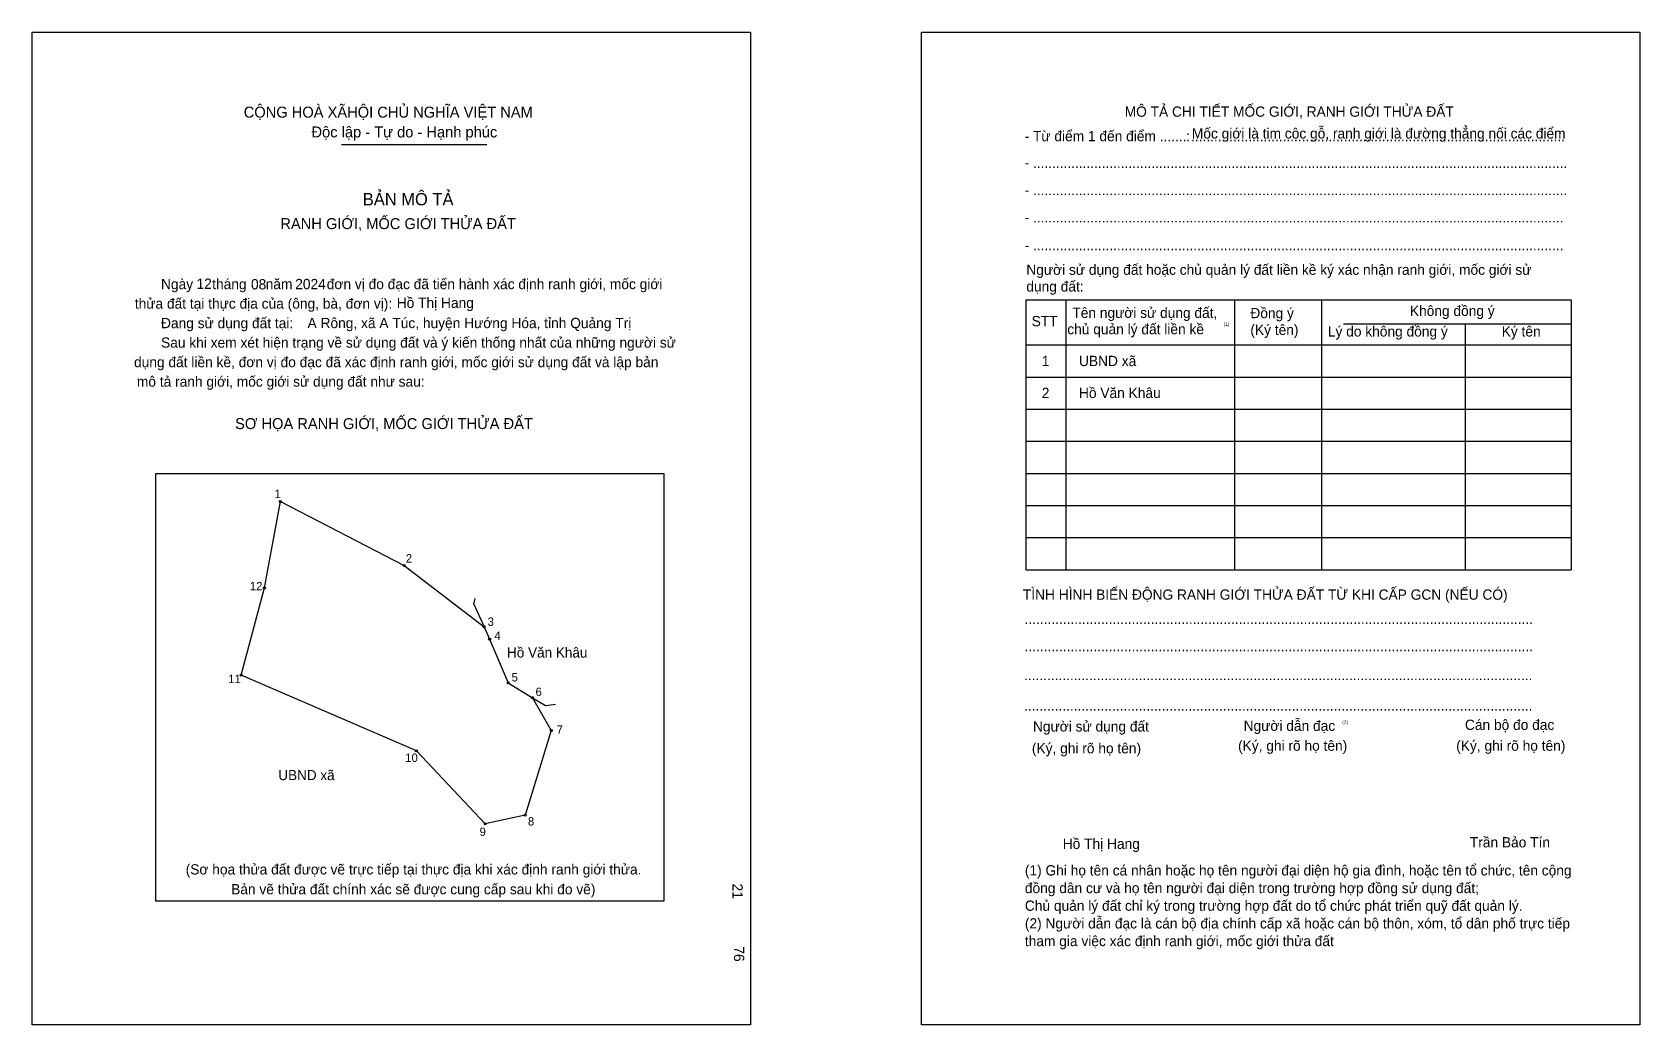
# Model space of a CAD drawing. Extents: x 546975 to 547854, y 1823893 to 1824436.
import ezdxf

# ---------------------------------------------------------------- set-up
doc = ezdxf.new("R2010")
doc.units = 0
for name, color, linetype in [('bmtKhungInTrang1', 7, 'Continuous'), ('bmtKhungInTrang2', 7, 'Continuous'), ('bmtNoiDung', 7, 'Continuous'), ('bmtTemplate', 7, 'Continuous'), ('CanhThua', 7, 'Continuous'), ('MocDinhThua', 7, 'Continuous'), ('RauThua', 7, 'Continuous'), ('SoHieuDinhThua', 7, 'Continuous'), ('TenChuLanCan', 7, 'Continuous')]:
    doc.layers.add(name, color=color, linetype=linetype)

msp = doc.modelspace()

# ---------------------------------------------------------------- linework, layer by layer
at = {"layer": 'bmtKhungInTrang1'}
msp.add_lwpolyline([(546974.78, 1824435.86), (547367.46, 1824435.86), (547367.46, 1823892.72), (546974.78, 1823892.72)], close=True, dxfattribs=at)
at = {"layer": 'bmtKhungInTrang2'}
msp.add_lwpolyline([(547461.11, 1824435.86), (547853.8, 1824435.86), (547853.8, 1823892.72), (547461.11, 1823892.72)], close=True, dxfattribs=at)
at = {"layer": 'bmtTemplate'}
for p, q in [((547144, 1824374.3), (547223.41, 1824374.3)), ((547539.88, 1824289.36), (547539.88, 1824141.71)), ((547632.26, 1824289.36), (547632.26, 1824141.71)), ((547679.78, 1824289.54), (547679.78, 1824141.71)), ((547816.2, 1824289.36), (547816.2, 1824141.71)), ((547691.84, 1824276.35), (547816.2, 1824276.35)), ((547518.35, 1824264.75), (547816.2, 1824264.75)), ((547518.35, 1824247.17), (547816.2, 1824247.17)), ((547518.35, 1824229.6), (547816.2, 1824229.6)), ((547518.35, 1824212.02), (547816.2, 1824212.02)), ((547518.35, 1824194.44), (547816.2, 1824194.44)), ((547518.35, 1824176.86), (547816.2, 1824176.86)), ((547518.35, 1824159.29), (547816.2, 1824159.29)), ((547518.35, 1824141.71), (547816.2, 1824141.71))]:
    msp.add_line(p, q, dxfattribs=at)
for points in [[(547518.16, 1824289.36), (547816.2, 1824289.36)], [(547518.16, 1824289.36), (547518.16, 1824141.71)], [(547758.23, 1824276.18), (547758.23, 1824141.71)]]:
    msp.add_lwpolyline(points, dxfattribs=at)
msp.add_lwpolyline([(547042.34, 1823960.37), (547042.34, 1824194.42), (547320.19, 1824194.42), (547320.19, 1823960.37)], close=True, dxfattribs=at)
at = {"layer": 'CanhThua'}
for p, q in [((547101.73, 1824131.76), (547110.49, 1824179.06)), ((547110.49, 1824179.06), (547178.23, 1824144.06)), ((547178.23, 1824144.06), (547221.86, 1824110.47)), ((547089.12, 1824084.01), (547101.73, 1824131.76)), ((547221.86, 1824110.47), (547224.92, 1824103.76)), ((547224.92, 1824103.76), (547235.08, 1824079.88)), ((547184.85, 1824042.65), (547089.12, 1824084.01)), ((547235.08, 1824079.88), (547248.35, 1824071.73)), ((547248.35, 1824071.73), (547258.62, 1824053.82)), ((547258.62, 1824053.82), (547244.39, 1824007.48)), ((547222.43, 1824002.72), (547184.85, 1824042.65)), ((547244.39, 1824007.48), (547222.43, 1824002.72))]:
    msp.add_line(p, q, dxfattribs=at)
at = {"layer": 'MocDinhThua'}
for centre in [(547110.49, 1824179.06), (547178.23, 1824144.06), (547101.73, 1824131.76), (547221.86, 1824110.47), (547224.92, 1824103.76), (547089.12, 1824084.01), (547235.08, 1824079.88), (547248.35, 1824071.73), (547258.62, 1824053.82), (547184.85, 1824042.65), (547244.39, 1824007.48), (547222.43, 1824002.72)]:
    msp.add_circle(centre, 0.552, dxfattribs=at)
at = {"layer": 'RauThua'}
for p, q in [((547216.18, 1824122.94), (547216.91, 1824125.9)), ((547216.18, 1824122.94), (547221.86, 1824110.47)), ((547248.35, 1824071.73), (547255.44, 1824067.37)), ((547255.44, 1824067.37), (547261, 1824068.17))]:
    msp.add_line(p, q, dxfattribs=at)

# ---------------------------------------------------------------- texts
at = {"layer": 'bmtNoiDung'}
for s, height, p in [('12', 5.619, (547064.64, 1824295.41)), ('08', 5.619, (547094.43, 1824295.1)), ('2024', 5.619, (547118.61, 1824295.22)), ('Hồ Thị Hang', 5.6186, (547174.11, 1824284.96)), ('A Rông, xã A Túc, huyện Hướng Hóa, tỉnh Quảng Trị', 5.6186, (547125.36, 1824273.91)), ('1', 5.62, (547526.8, 1824253.15)), ('UBND xã ', 5.619, (547547.14, 1824253.15)), ('2', 5.62, (547526.8, 1824235.66)), ('Hồ Văn Khâu ', 5.6186, (547547.14, 1824235.66)), ('Hồ Thị Hang', 5.6186, (547538.26, 1823988.98))]:
    msp.add_text(s, height=height, dxfattribs=at).set_placement(p)
for s, p in [('21', (547357.68, 1823970.03)), ('76', (547358.48, 1823935.65))]:
    msp.add_text(s, height=5.619, rotation=270, dxfattribs=at).set_placement(p)
at = {"layer": 'bmtTemplate'}
for s, height, p in [('CỘNG HOÀ XÃHỘI CHỦ NGHĨA VIỆT NAM', 5.9932, (547090.45, 1824389.08)), ('MÔ TẢ CHI TIẾT MỐC GIỚI, RANH GIỚI THỬA ĐẤT', 5.6165, (547572.14, 1824389.56)), ('Mốc giới là tim cộc gỗ, ranh giới là đường thẳng nối các điểm', 5.6165, (547608.87, 1824377.65)), ('Độc lập - Tự do - Hạnh phúc', 5.9932, (547127.51, 1824378.24)), ('- Từ điểm 1 đến điểm .......', 5.6165, (547517.39, 1824376.17)), (':', 5.62, (547605.63, 1824376.17)), ('..................................................................................................', 5.6165, (547608.4, 1824376.17)), ('- ............................................................................................................................................', 5.61651, (547517.39, 1824361.61)), ('BẢN MÔ TẢ', 6.742, (547155.56, 1824341.1)), ('- ............................................................................................................................................', 5.61651, (547517.39, 1824346.67)), ('RANH GIỚI, MỐC GIỚI THỬA ĐẤT', 5.9932, (547110.48, 1824328.09)), ('- ...........................................................................................................................................', 5.61651, (547517.39, 1824331.73)), ('- ...........................................................................................................................................', 5.61651, (547517.39, 1824316.43)), ('Người sử dụng đất hoặc chủ quản lý đất liền kề ký xác nhận ranh giới, mốc giới sử', 5.6165, (547518.35, 1824303.08)), ('Ngày     tháng     năm         đơn vị đo đạc đã tiến hành xác định ranh giới, mốc giới ', 5.6186, (547045.24, 1824295.23)), ('dụng đất:', 5.617, (547518.35, 1824293.93)), ('thửa đất tại thực địa của (ông, bà, đơn vị):', 5.6186, (547030.91, 1824284.55)), ('Đang sử dụng đất tại:', 5.6186, (547045.24, 1824273.88)), ('STT', 5.617, (547521.28, 1824274.95)), ('Tên người sử dụng đất,', 5.6165, (547543.51, 1824279.52)), ('Đồng ý', 5.617, (547640.85, 1824279.34)), ('Không đồng ý', 5.6165, (547728.07, 1824280.58)), ('chủ quản lý đất liền kề', 5.6165, (547540.75, 1824270.54)), ('(1)', 1.873, (547626.18, 1824275.15)), ('(Ký tên)', 5.617, (547640.85, 1824270.2)), ('Lý do không đồng ý', 5.6165, (547683.22, 1824269.33)), ('Ký tên', 5.617, (547778.27, 1824269.33)), ('Sau khi xem xét hiện trạng về sử dụng đất và ý kiến thống nhất của những người sử ', 5.6186, (547045.24, 1824263.21)), ('dụng đất liền kề, đơn vị đo đạc đã xác định ranh giới, mốc giới sử dụng đất và lập bản', 5.6186, (547030.49, 1824252.54)), ('mô tả ranh giới, mốc giới sử dụng đất như sau:', 5.6186, (547032.04, 1824241.87)), ('SƠ HỌA RANH GIỚI, MỐC GIỚI THỬA ĐẤT', 5.9932, (547085.72, 1824218.69)), ('TÌNH HÌNH BIẾN ĐỘNG RANH GIỚI THỬA ĐẤT TỪ KHI CẤP GCN (NẾU CÓ)', 5.6165, (547516.45, 1824125.32)), ('.....................................................................................................................................', 5.62493, (547517.39, 1824112.1)), ('.....................................................................................................................................', 5.62493, (547517.39, 1824097.16)), ('.....................................................................................................................................', 5.62493, (547517.11, 1824081.34)), ('.....................................................................................................................................', 5.62493, (547517.11, 1824064.64)), ('Người dẫn đạc', 5.6165, (547637.17, 1824053.57)), ('Cán bộ đo đạc', 5.6165, (547758.17, 1824054.09)), ('Người sử dụng đất', 5.6165, (547521.97, 1824053.21)), ('(2)', 1.873, (547691.11, 1824057.44)), ('(Ký, ghi rõ họ tên)', 5.6165, (547521.4, 1824041.26)), ('(Ký, ghi rõ họ tên)', 5.6165, (547634.12, 1824042.67)), ('(Ký, ghi rõ họ tên)', 5.6165, (547753.4, 1824042.67)), ('Trần Bảo Tín', 5.6165, (547760.84, 1823989.81)), ('(Sơ họa thửa đất được vẽ trực tiếp tại thực địa khi xác định ranh giới thửa.', 5.6186, (547058.72, 1823974.99)), ('(1) Ghi họ tên cá nhân hoặc họ tên người đại diện hộ gia đình, hoặc tên tổ chức, tên cộng', 5.6165, (547517.56, 1823974.45)), ('Bản vẽ thửa đất chính xác sẽ được cung cấp sau khi đo vẽ)', 5.6186, (547083.57, 1823964.13)), ('đồng dân cư và họ tên người đại diện trong trường hợp đồng sử dụng đất;', 5.6165, (547517.56, 1823964.78)), ('Chủ quản lý đất chỉ ký trong trường hợp đất do tổ chức phát triển quỹ đất quản lý.', 5.6165, (547517.56, 1823955.12)), ('(2) Người dẫn đạc là cán bộ địa chính cấp xã hoặc cán bộ thôn, xóm, tổ dân phố trực tiếp', 5.6165, (547517.56, 1823945.45)), ('tham gia việc xác định ranh giới, mốc giới thửa đất', 5.6165, (547517.56, 1823935.78))]:
    msp.add_text(s, height=height, dxfattribs=at).set_placement(p)
at = {"layer": 'SoHieuDinhThua'}
for s, height, p in [('1', 4.6, (547107.27, 1824180.89)), ('2', 4.6, (547179.09, 1824145.64)), ('12', 4.603, (547093.84, 1824130.47)), ('3', 4.6, (547223.83, 1824111.03)), ('4', 4.6, (547227.5, 1824103.32)), ('11', 4.603, (547082, 1824079.69)), ('5', 4.6, (547236.91, 1824080.59)), ('6', 4.6, (547250.01, 1824072.63)), ('7', 4.6, (547261.55, 1824052.03)), ('10', 4.603, (547178.78, 1824036.58)), ('9', 4.6, (547219.42, 1823996.03)), ('8', 4.6, (547245.86, 1824001.79))]:
    msp.add_text(s, height=height, dxfattribs=at).set_placement(p)
at = {"layer": 'TenChuLanCan'}
for s, height, p in [('Hồ Văn Khâu', 5.5235, (547234.43, 1824093.69)), ('UBND xã', 5.523, (547109.38, 1824026.62))]:
    msp.add_text(s, height=height, dxfattribs=at).set_placement(p)

doc.saveas('drawing.dxf')
